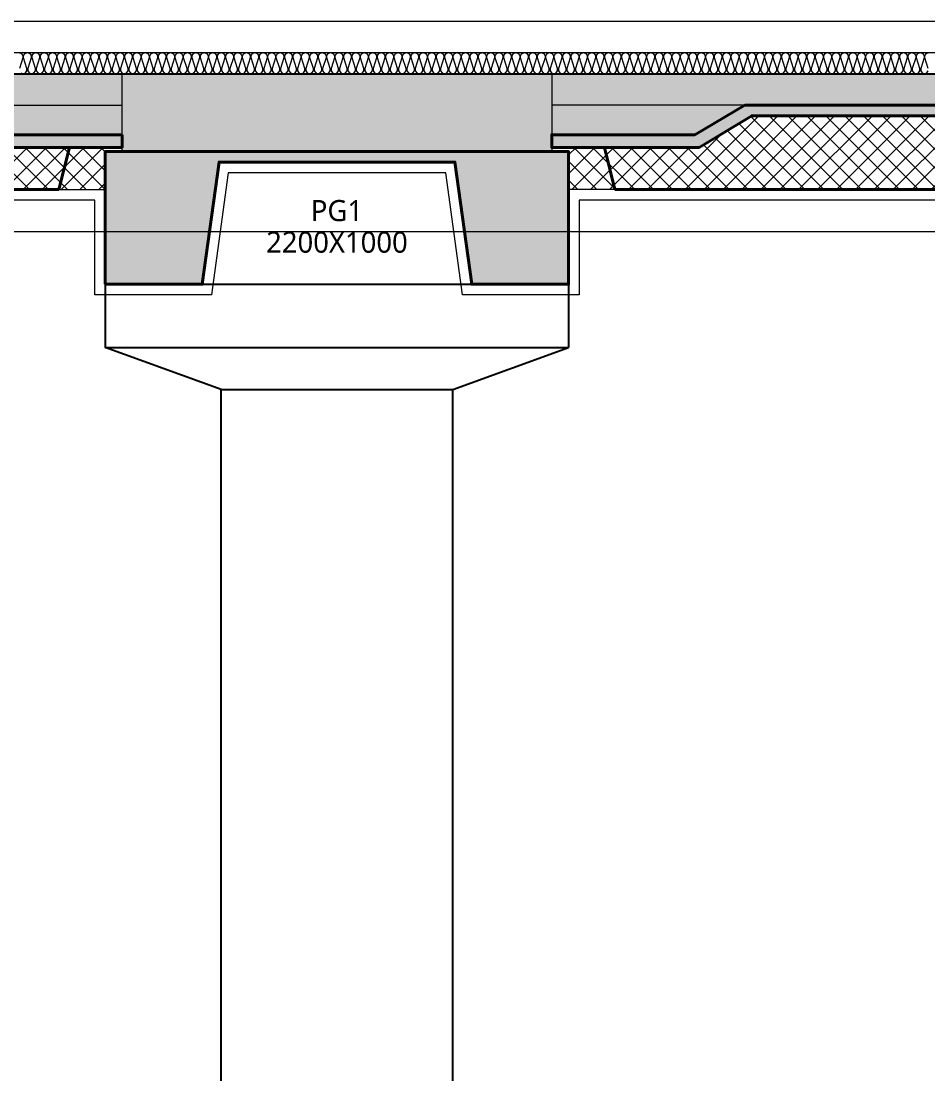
# Model space of a CAD drawing. Header units: millimetres. Extents: x 0 to 420000, y 0 to 297000.
# Drawn here: x 242513 to 246819, y 173500 to 178500 of the extents above; entities that cross this region are included whole.
import ezdxf
from ezdxf.enums import TextEntityAlignment as Align

# ---------------------------------------------------------------- set-up
doc = ezdxf.new("R2010")
doc.units = ezdxf.units.MM
doc.linetypes.add('CEN', pattern=[62, 60, -1, 0, -1])
for name, color, linetype, lineweight in [('A-AXIS-LINE', 1, 'CEN', 15), ('A-CONC-LIN1', 2, 'Continuous', 40), ('A-CONC-LIN2', 7, 'Continuous', 25), ('A-ELEV-LIN2', 7, 'Continuous', 25), ('A-XXXX-FIN2', 6, 'Continuous', 20), ('A-XXXX-INSL1', 15, 'Continuous', 18), ('A-XXXX-INSL2', 8, 'Continuous', 18)]:
    doc.layers.add(name, color=color, linetype=linetype, lineweight=lineweight)
doc.layers.add('A-CONC-SOLD', color=253, linetype='CEN')
doc.layers.add('A-XXXX-NPLT', color=144, linetype='Continuous', lineweight=15, plot=False)
doc.styles.add('맑은고딕', font='')
doc.styles.get('맑은고딕').set_extended_font_data('Malgun Gothic')

# ---------------------------------------------------------------- blocks, each defined once
blk = doc.blocks.new('axis(220316)')
at = {"layer": 'A-AXIS-LINE', "ltscale": 1000}
blk.add_line((4631788.1, -422118.7), (4955413.1, -422118.7), dxfattribs=at)
blk = doc.blocks.new('PG1')
at = {"layer": 'A-CONC-SOLD'}
h = blk.add_hatch(color=256, dxfattribs=at)
h.dxf.hatch_style = 1
h.paths.add_polyline_path([(4800580.6, -237068.7), (4800580.6, -237438.7), (4802620.6, -237438.7), (4802620.6, -237068.7)])
h = blk.add_hatch(color=256, dxfattribs=at)
h.dxf.hatch_style = 1
h.paths.add_polyline_path([(4800500.6, -238068.7), (4800500.6, -237438.7), (4802700.6, -237438.7), (4802700.6, -238068.7), (4802240.6, -238068.7), (4802160.6, -237488.7), (4801040.6, -237488.7), (4800960.6, -238068.7)])
at = {"layer": 'A-CONC-LIN1'}
blk.add_lwpolyline([(4800500.6, -238068.7), (4800500.6, -237438.7), (4802700.6, -237438.7), (4802700.6, -238068.7), (4802240.6, -238068.7), (4802160.6, -237488.7), (4801040.6, -237488.7), (4800960.6, -238068.7), (4800500.6, -238068.7)], dxfattribs=at)
at = {"layer": 'A-CONC-LIN2'}
blk.add_line((4800580.6, -237068.7), (4802620.6, -237068.7), dxfattribs=at)
at = {"layer": 'A-XXXX-NPLT'}
blk.add_lwpolyline([(4802700.6, -238068.7), (4800500.6, -238068.7), (4800500.6, -237438.7), (4800580.6, -237438.7), (4800580.6, -237068.7), (4802620.6, -237068.7), (4802620.6, -237438.7), (4802700.6, -237438.7)], close=True, dxfattribs=at)
at = {"layer": 'A-XXXX-NPLT', "style": '맑은고딕'}
for s, p in [('PG1', (4801600.6, -237718.7)), ('2200X1000', (4801600.6, -237868.7))]:
    blk.add_text(s, height=100, dxfattribs=at).set_placement(p, align=Align.MIDDLE)
blk = doc.blocks.new('PS2(횡)')
at = {"layer": 'A-CONC-SOLD'}
h = blk.add_hatch(color=256, dxfattribs=at)
h.dxf.hatch_style = 1
h.paths.add_polyline_path([(1020, 0), (1020, -290), (1700, -290), (1937.4, -150), (9062.6, -150), (9300, -290), (9980, -290), (9980, 0)])
h = blk.add_hatch(color=256, dxfattribs=at)
h.dxf.hatch_style = 1
h.paths.add_polyline_path([(9980, -290), (9980, -350), (9280, -350), (9030, -200), (1970, -200), (1720, -350), (1020, -350), (1020, -290), (1700, -290), (1937.4, -150), (9062.6, -150), (9300, -290)])
at = {"layer": 'A-XXXX-INSL2'}
h = blk.add_hatch(dxfattribs=at)
h.set_pattern_fill('ANSI37', color=256, scale=20)
h.set_pattern_definition([(45, (-244012.5, -188500), (-44.90128, 44.90128), []), (135, (-244012.5, -188500), (-44.90128, -44.90128), [])])
h.paths.add_polyline_path([(1100, -550), (9900, -550), (9900, -350), (9280, -350), (9030, -200), (1970, -200), (1720, -350), (1100, -350)])
at = {"layer": 'A-CONC-LIN1', "color": 2}
for p, q in [((1320, -550), (1270, -350)), ((9680, -550), (9730, -350)), ((1320, -550), (9680, -550))]:
    blk.add_line(p, q, dxfattribs=at)
blk.add_lwpolyline([(9980, -290), (9980, -350), (9280, -350), (9030, -200), (1970, -200), (1720, -350), (1020, -350), (1020, -290), (1700, -290), (1937.4, -150), (9062.6, -150), (9300, -290)], close=True, dxfattribs=at)
at = {"layer": 'A-CONC-LIN2'}
blk.add_line((1020, 0), (9980, 0), dxfattribs=at)
at = {"layer": 'A-XXXX-INSL2'}
for p, q in [((1320, -550), (1100, -550)), ((9680, -550), (9900, -550))]:
    blk.add_line(p, q, dxfattribs=at)
at = {"layer": 'A-XXXX-NPLT'}
for p, q in [((1937.4, -150), (1020, -150)), ((9062.6, -150), (9980, -150))]:
    blk.add_line(p, q, dxfattribs=at)
blk = doc.blocks.new('횡3층')
at = {"layer": 'A-ELEV-LIN2'}
for p, q in [((4844500.6, -238318.7), (4846700.6, -238318.7)), ((4844500.6, -238318.7), (4844500.6, -238618.7)), ((4846700.6, -238318.7), (4846700.6, -238618.7)), ((4844500.6, -238618.7), (4846700.6, -238618.7)), ((4845050.6, -238818.7), (4844500.6, -238618.7)), ((4846150.6, -238818.7), (4846700.6, -238618.7)), ((4845050.6, -238818.7), (4846150.6, -238818.7)), ((4845050.6, -247068.7), (4845050.6, -238818.7)), ((4846150.6, -247068.7), (4846150.6, -238818.7))]:
    blk.add_line(p, q, dxfattribs=at)
at = {"layer": 'A-XXXX-FIN2'}
blk.add_line((4757250.6, -237068.7), (4889950.6, -237068.7), dxfattribs=at)
at = {"layer": 'A-XXXX-INSL1'}
blk.add_lwpolyline([(4866450.6, -237918.7), (4857750.6, -237918.7), (4857750.6, -238368.7), (4857197, -238368.7), (4857117, -237788.7), (4856084.1, -237788.7), (4856004.1, -238368.7), (4855450.6, -238368.7), (4855450.6, -237918.7), (4846750.6, -237918.7), (4846750.6, -238368.7), (4846197, -238368.7), (4846117, -237788.7), (4845084.1, -237788.7), (4845004.1, -238368.7), (4844450.6, -238368.7), (4844450.6, -237918.7), (4835750.6, -237918.7)], dxfattribs=at)
at = {"layer": 'A-XXXX-INSL2'}
blk.add_line((4757250.6, -237218.7), (4889950.6, -237218.7), dxfattribs=at)
for points in [[(4844090.6, -237218.7), (4844101.6, -237222.7), (4844108.6, -237232.7), (4844108.6, -237243.7), (4844092.6, -237293.7)], [(4844099.6, -237314.7), (4844110.6, -237318.7), (4844121.6, -237314.7), (4844128.6, -237304.7), (4844128.6, -237293.7), (4844112.6, -237243.7), (4844112.6, -237232.7), (4844119.6, -237222.7), (4844130.6, -237218.7), (4844141.6, -237222.7), (4844148.6, -237232.7), (4844148.6, -237243.7), (4844132.6, -237293.7), (4844132.6, -237304.7), (4844139.6, -237314.7), (4844150.6, -237318.7), (4844161.6, -237314.7), (4844168.6, -237304.7), (4844168.6, -237293.7), (4844152.6, -237243.7), (4844152.6, -237232.7), (4844159.6, -237222.7), (4844170.6, -237218.7), (4844181.6, -237222.7), (4844188.6, -237232.7), (4844188.6, -237243.7), (4844172.6, -237293.7), (4844172.6, -237304.7), (4844179.6, -237314.7), (4844190.6, -237318.7), (4844201.6, -237314.7), (4844208.6, -237304.7), (4844208.6, -237293.7), (4844192.6, -237243.7), (4844192.6, -237232.7), (4844199.6, -237222.7), (4844210.6, -237218.7), (4844221.6, -237222.7), (4844228.6, -237232.7), (4844228.6, -237243.7), (4844212.6, -237293.7), (4844212.6, -237304.7), (4844219.6, -237314.7), (4844230.6, -237318.7), (4844241.6, -237314.7), (4844248.6, -237304.7), (4844248.6, -237293.7), (4844232.6, -237243.7), (4844232.6, -237232.7), (4844239.6, -237222.7), (4844250.6, -237218.7), (4844261.6, -237222.7), (4844268.6, -237232.7), (4844268.6, -237243.7), (4844252.6, -237293.7), (4844252.6, -237304.7), (4844259.6, -237314.7), (4844270.6, -237318.7), (4844281.6, -237314.7), (4844288.6, -237304.7), (4844288.6, -237293.7), (4844272.6, -237243.7), (4844272.6, -237232.7), (4844279.6, -237222.7), (4844290.6, -237218.7), (4844301.6, -237222.7), (4844308.6, -237232.7), (4844308.6, -237243.7), (4844292.6, -237293.7), (4844292.6, -237304.7), (4844299.6, -237314.7), (4844310.6, -237318.7), (4844321.6, -237314.7), (4844328.6, -237304.7), (4844328.6, -237293.7), (4844312.6, -237243.7), (4844312.6, -237232.7), (4844319.6, -237222.7), (4844330.6, -237218.7), (4844341.6, -237222.7), (4844348.6, -237232.7), (4844348.6, -237243.7), (4844332.6, -237293.7), (4844332.6, -237304.7), (4844339.6, -237314.7), (4844350.6, -237318.7), (4844361.6, -237314.7), (4844368.6, -237304.7), (4844368.6, -237293.7), (4844352.6, -237243.7), (4844352.6, -237232.7), (4844359.6, -237222.7), (4844370.6, -237218.7), (4844381.6, -237222.7), (4844388.6, -237232.7), (4844388.6, -237243.7), (4844372.6, -237293.7), (4844372.6, -237304.7), (4844379.6, -237314.7), (4844390.6, -237318.7), (4844401.6, -237314.7), (4844408.6, -237304.7), (4844408.6, -237293.7), (4844392.6, -237243.7), (4844392.6, -237232.7), (4844399.6, -237222.7), (4844410.6, -237218.7), (4844421.6, -237222.7), (4844428.6, -237232.7), (4844428.6, -237243.7), (4844412.6, -237293.7), (4844412.6, -237304.7), (4844419.6, -237314.7), (4844430.6, -237318.7), (4844441.6, -237314.7), (4844448.6, -237304.7), (4844448.6, -237293.7), (4844432.6, -237243.7), (4844432.6, -237232.7), (4844439.6, -237222.7), (4844450.6, -237218.7), (4844461.6, -237222.7), (4844468.6, -237232.7), (4844468.6, -237243.7), (4844452.6, -237293.7), (4844452.6, -237304.7), (4844459.6, -237314.7), (4844470.6, -237318.7), (4844481.6, -237314.7), (4844488.6, -237304.7), (4844488.6, -237293.7), (4844472.6, -237243.7), (4844472.6, -237232.7), (4844479.6, -237222.7), (4844490.6, -237218.7), (4844501.6, -237222.7), (4844508.6, -237232.7), (4844508.6, -237243.7), (4844492.6, -237293.7), (4844492.6, -237304.7), (4844499.6, -237314.7), (4844510.6, -237318.7), (4844521.6, -237314.7), (4844528.6, -237304.7), (4844528.6, -237293.7), (4844512.6, -237243.7), (4844512.6, -237232.7), (4844519.6, -237222.7), (4844530.6, -237218.7), (4844541.6, -237222.7), (4844548.6, -237232.7), (4844548.6, -237243.7), (4844532.6, -237293.7), (4844532.6, -237304.7), (4844539.6, -237314.7), (4844550.6, -237318.7), (4844561.6, -237314.7), (4844568.6, -237304.7), (4844568.6, -237293.7), (4844552.6, -237243.7), (4844552.6, -237232.7), (4844559.6, -237222.7), (4844570.6, -237218.7), (4844581.6, -237222.7), (4844588.6, -237232.7), (4844588.6, -237243.7), (4844572.6, -237293.7), (4844572.6, -237304.7), (4844579.6, -237314.7), (4844590.6, -237318.7), (4844601.6, -237314.7), (4844608.6, -237304.7), (4844608.6, -237293.7), (4844592.6, -237243.7), (4844592.6, -237232.7), (4844599.6, -237222.7), (4844610.6, -237218.7), (4844621.6, -237222.7), (4844628.6, -237232.7), (4844628.6, -237243.7), (4844612.6, -237293.7), (4844612.6, -237304.7), (4844619.6, -237314.7), (4844630.6, -237318.7), (4844641.6, -237314.7), (4844648.6, -237304.7), (4844648.6, -237293.7), (4844632.6, -237243.7), (4844632.6, -237232.7), (4844639.6, -237222.7), (4844650.6, -237218.7), (4844661.6, -237222.7), (4844668.6, -237232.7), (4844668.6, -237243.7), (4844652.6, -237293.7), (4844652.6, -237304.7), (4844659.6, -237314.7), (4844670.6, -237318.7), (4844681.6, -237314.7), (4844688.6, -237304.7), (4844688.6, -237293.7), (4844672.6, -237243.7), (4844672.6, -237232.7), (4844679.6, -237222.7), (4844690.6, -237218.7), (4844701.6, -237222.7), (4844708.6, -237232.7), (4844708.6, -237243.7), (4844692.6, -237293.7), (4844692.6, -237304.7), (4844699.6, -237314.7), (4844710.6, -237318.7), (4844721.6, -237314.7), (4844728.6, -237304.7), (4844728.6, -237293.7), (4844712.6, -237243.7), (4844712.6, -237232.7), (4844719.6, -237222.7), (4844730.6, -237218.7), (4844741.6, -237222.7), (4844748.6, -237232.7), (4844748.6, -237243.7), (4844732.6, -237293.7), (4844732.6, -237304.7), (4844739.6, -237314.7), (4844750.6, -237318.7), (4844761.6, -237314.7), (4844768.6, -237304.7), (4844768.6, -237293.7), (4844752.6, -237243.7), (4844752.6, -237232.7), (4844759.6, -237222.7), (4844770.6, -237218.7), (4844781.6, -237222.7), (4844788.6, -237232.7), (4844788.6, -237243.7), (4844772.6, -237293.7), (4844772.6, -237304.7), (4844779.6, -237314.7), (4844790.6, -237318.7), (4844801.6, -237314.7), (4844808.6, -237304.7), (4844808.6, -237293.7), (4844792.6, -237243.7), (4844792.6, -237232.7), (4844799.6, -237222.7), (4844810.6, -237218.7), (4844821.6, -237222.7), (4844828.6, -237232.7), (4844828.6, -237243.7), (4844812.6, -237293.7), (4844812.6, -237304.7), (4844819.6, -237314.7), (4844830.6, -237318.7), (4844841.6, -237314.7), (4844848.6, -237304.7), (4844848.6, -237293.7), (4844832.6, -237243.7), (4844832.6, -237232.7), (4844839.6, -237222.7), (4844850.6, -237218.7), (4844861.6, -237222.7), (4844868.6, -237232.7), (4844868.6, -237243.7), (4844852.6, -237293.7), (4844852.6, -237304.7), (4844859.6, -237314.7), (4844870.6, -237318.7), (4844881.6, -237314.7), (4844888.6, -237304.7), (4844888.6, -237293.7), (4844872.6, -237243.7), (4844872.6, -237232.7), (4844879.6, -237222.7), (4844890.6, -237218.7), (4844901.6, -237222.7), (4844908.6, -237232.7), (4844908.6, -237243.7), (4844892.6, -237293.7), (4844892.6, -237304.7), (4844899.6, -237314.7), (4844910.6, -237318.7), (4844921.6, -237314.7), (4844928.6, -237304.7), (4844928.6, -237293.7), (4844912.6, -237243.7), (4844912.6, -237232.7), (4844919.6, -237222.7), (4844930.6, -237218.7), (4844941.6, -237222.7), (4844948.6, -237232.7), (4844948.6, -237243.7), (4844932.6, -237293.7), (4844932.6, -237304.7), (4844939.6, -237314.7), (4844950.6, -237318.7), (4844961.6, -237314.7), (4844968.6, -237304.7), (4844968.6, -237293.7), (4844952.6, -237243.7), (4844952.6, -237232.7), (4844959.6, -237222.7), (4844970.6, -237218.7), (4844981.6, -237222.7), (4844988.6, -237232.7), (4844988.6, -237243.7), (4844972.6, -237293.7), (4844972.6, -237304.7), (4844979.6, -237314.7), (4844990.6, -237318.7), (4845001.6, -237314.7), (4845008.6, -237304.7), (4845008.6, -237293.7), (4844992.6, -237243.7), (4844992.6, -237232.7), (4844999.6, -237222.7), (4845010.6, -237218.7), (4845021.6, -237222.7), (4845028.6, -237232.7), (4845028.6, -237243.7), (4845012.6, -237293.7), (4845012.6, -237304.7), (4845019.6, -237314.7), (4845030.6, -237318.7), (4845041.6, -237314.7), (4845048.6, -237304.7), (4845048.6, -237293.7), (4845032.6, -237243.7), (4845032.6, -237232.7), (4845039.6, -237222.7), (4845050.6, -237218.7), (4845061.6, -237222.7), (4845068.6, -237232.7), (4845068.6, -237243.7), (4845052.6, -237293.7), (4845052.6, -237304.7), (4845059.6, -237314.7), (4845070.6, -237318.7), (4845081.6, -237314.7), (4845088.6, -237304.7), (4845088.6, -237293.7), (4845072.6, -237243.7), (4845072.6, -237232.7), (4845079.6, -237222.7), (4845090.6, -237218.7), (4845101.6, -237222.7), (4845108.6, -237232.7), (4845108.6, -237243.7), (4845092.6, -237293.7), (4845092.6, -237304.7), (4845099.6, -237314.7), (4845110.6, -237318.7), (4845121.6, -237314.7), (4845128.6, -237304.7), (4845128.6, -237293.7), (4845112.6, -237243.7), (4845112.6, -237232.7), (4845119.6, -237222.7), (4845130.6, -237218.7), (4845141.6, -237222.7), (4845148.6, -237232.7), (4845148.6, -237243.7), (4845132.6, -237293.7), (4845132.6, -237304.7), (4845139.6, -237314.7), (4845150.6, -237318.7), (4845161.6, -237314.7), (4845168.6, -237304.7), (4845168.6, -237293.7), (4845152.6, -237243.7), (4845152.6, -237232.7), (4845159.6, -237222.7), (4845170.6, -237218.7), (4845181.6, -237222.7), (4845188.6, -237232.7), (4845188.6, -237243.7), (4845172.6, -237293.7), (4845172.6, -237304.7), (4845179.6, -237314.7), (4845190.6, -237318.7), (4845201.6, -237314.7), (4845208.6, -237304.7), (4845208.6, -237293.7), (4845192.6, -237243.7), (4845192.6, -237232.7), (4845199.6, -237222.7), (4845210.6, -237218.7), (4845221.6, -237222.7), (4845228.6, -237232.7), (4845228.6, -237243.7), (4845212.6, -237293.7), (4845212.6, -237304.7), (4845219.6, -237314.7), (4845230.6, -237318.7), (4845241.6, -237314.7), (4845248.6, -237304.7), (4845248.6, -237293.7), (4845232.6, -237243.7), (4845232.6, -237232.7), (4845239.6, -237222.7), (4845250.6, -237218.7), (4845261.6, -237222.7), (4845268.6, -237232.7), (4845268.6, -237243.7), (4845252.6, -237293.7), (4845252.6, -237304.7), (4845259.6, -237314.7), (4845270.6, -237318.7), (4845281.6, -237314.7), (4845288.6, -237304.7), (4845288.6, -237293.7), (4845272.6, -237243.7), (4845272.6, -237232.7), (4845279.6, -237222.7), (4845290.6, -237218.7), (4845301.6, -237222.7), (4845308.6, -237232.7), (4845308.6, -237243.7), (4845292.6, -237293.7), (4845292.6, -237304.7), (4845299.6, -237314.7), (4845310.6, -237318.7), (4845321.6, -237314.7), (4845328.6, -237304.7), (4845328.6, -237293.7), (4845312.6, -237243.7), (4845312.6, -237232.7), (4845319.6, -237222.7), (4845330.6, -237218.7), (4845341.6, -237222.7), (4845348.6, -237232.7), (4845348.6, -237243.7), (4845332.6, -237293.7), (4845332.6, -237304.7), (4845339.6, -237314.7), (4845350.6, -237318.7), (4845361.6, -237314.7), (4845368.6, -237304.7), (4845368.6, -237293.7), (4845352.6, -237243.7), (4845352.6, -237232.7), (4845359.6, -237222.7), (4845370.6, -237218.7), (4845381.6, -237222.7), (4845388.6, -237232.7), (4845388.6, -237243.7), (4845372.6, -237293.7), (4845372.6, -237304.7), (4845379.6, -237314.7), (4845390.6, -237318.7), (4845401.6, -237314.7), (4845408.6, -237304.7), (4845408.6, -237293.7), (4845392.6, -237243.7), (4845392.6, -237232.7), (4845399.6, -237222.7), (4845410.6, -237218.7), (4845421.6, -237222.7), (4845428.6, -237232.7), (4845428.6, -237243.7), (4845412.6, -237293.7), (4845412.6, -237304.7), (4845419.6, -237314.7), (4845430.6, -237318.7), (4845441.6, -237314.7), (4845448.6, -237304.7), (4845448.6, -237293.7), (4845432.6, -237243.7), (4845432.6, -237232.7), (4845439.6, -237222.7), (4845450.6, -237218.7), (4845461.6, -237222.7), (4845468.6, -237232.7), (4845468.6, -237243.7), (4845452.6, -237293.7), (4845452.6, -237304.7), (4845459.6, -237314.7), (4845470.6, -237318.7), (4845481.6, -237314.7), (4845488.6, -237304.7), (4845488.6, -237293.7), (4845472.6, -237243.7), (4845472.6, -237232.7), (4845479.6, -237222.7), (4845490.6, -237218.7), (4845501.6, -237222.7), (4845508.6, -237232.7), (4845508.6, -237243.7), (4845492.6, -237293.7), (4845492.6, -237304.7), (4845499.6, -237314.7), (4845510.6, -237318.7), (4845521.6, -237314.7), (4845528.6, -237304.7), (4845528.6, -237293.7), (4845512.6, -237243.7), (4845512.6, -237232.7), (4845519.6, -237222.7), (4845530.6, -237218.7), (4845541.6, -237222.7), (4845548.6, -237232.7), (4845548.6, -237243.7), (4845532.6, -237293.7), (4845532.6, -237304.7), (4845539.6, -237314.7), (4845550.6, -237318.7), (4845561.6, -237314.7), (4845568.6, -237304.7), (4845568.6, -237293.7), (4845552.6, -237243.7), (4845552.6, -237232.7), (4845559.6, -237222.7), (4845570.6, -237218.7), (4845581.6, -237222.7), (4845588.6, -237232.7), (4845588.6, -237243.7), (4845572.6, -237293.7), (4845572.6, -237304.7), (4845579.6, -237314.7), (4845590.6, -237318.7), (4845601.6, -237314.7), (4845608.6, -237304.7), (4845608.6, -237293.7), (4845592.6, -237243.7), (4845592.6, -237232.7), (4845599.6, -237222.7), (4845610.6, -237218.7), (4845621.6, -237222.7), (4845628.6, -237232.7), (4845628.6, -237243.7), (4845612.6, -237293.7), (4845612.6, -237304.7), (4845619.6, -237314.7), (4845630.6, -237318.7), (4845641.6, -237314.7), (4845648.6, -237304.7), (4845648.6, -237293.7), (4845632.6, -237243.7), (4845632.6, -237232.7), (4845639.6, -237222.7), (4845650.6, -237218.7), (4845661.6, -237222.7), (4845668.6, -237232.7), (4845668.6, -237243.7), (4845652.6, -237293.7), (4845652.6, -237304.7), (4845659.6, -237314.7), (4845670.6, -237318.7), (4845681.6, -237314.7), (4845688.6, -237304.7), (4845688.6, -237293.7), (4845672.6, -237243.7), (4845672.6, -237232.7), (4845679.6, -237222.7), (4845690.6, -237218.7), (4845701.6, -237222.7), (4845708.6, -237232.7), (4845708.6, -237243.7), (4845692.6, -237293.7), (4845692.6, -237304.7), (4845699.6, -237314.7), (4845710.6, -237318.7), (4845721.6, -237314.7), (4845728.6, -237304.7), (4845728.6, -237293.7), (4845712.6, -237243.7), (4845712.6, -237232.7), (4845719.6, -237222.7), (4845730.6, -237218.7), (4845741.6, -237222.7), (4845748.6, -237232.7), (4845748.6, -237243.7), (4845732.6, -237293.7), (4845732.6, -237304.7), (4845739.6, -237314.7), (4845750.6, -237318.7), (4845761.6, -237314.7), (4845768.6, -237304.7), (4845768.6, -237293.7), (4845752.6, -237243.7), (4845752.6, -237232.7), (4845759.6, -237222.7), (4845770.6, -237218.7), (4845781.6, -237222.7), (4845788.6, -237232.7), (4845788.6, -237243.7), (4845772.6, -237293.7), (4845772.6, -237304.7), (4845779.6, -237314.7), (4845790.6, -237318.7), (4845801.6, -237314.7), (4845808.6, -237304.7), (4845808.6, -237293.7), (4845792.6, -237243.7), (4845792.6, -237232.7), (4845799.6, -237222.7), (4845810.6, -237218.7), (4845821.6, -237222.7), (4845828.6, -237232.7), (4845828.6, -237243.7), (4845812.6, -237293.7), (4845812.6, -237304.7), (4845819.6, -237314.7), (4845830.6, -237318.7), (4845841.6, -237314.7), (4845848.6, -237304.7), (4845848.6, -237293.7), (4845832.6, -237243.7), (4845832.6, -237232.7), (4845839.6, -237222.7), (4845850.6, -237218.7), (4845861.6, -237222.7), (4845868.6, -237232.7), (4845868.6, -237243.7), (4845852.6, -237293.7), (4845852.6, -237304.7), (4845859.6, -237314.7), (4845870.6, -237318.7), (4845881.6, -237314.7), (4845888.6, -237304.7), (4845888.6, -237293.7), (4845872.6, -237243.7), (4845872.6, -237232.7), (4845879.6, -237222.7), (4845890.6, -237218.7), (4845901.6, -237222.7), (4845908.6, -237232.7), (4845908.6, -237243.7), (4845892.6, -237293.7), (4845892.6, -237304.7), (4845899.6, -237314.7), (4845910.6, -237318.7), (4845921.6, -237314.7), (4845928.6, -237304.7), (4845928.6, -237293.7), (4845912.6, -237243.7), (4845912.6, -237232.7), (4845919.6, -237222.7), (4845930.6, -237218.7), (4845941.6, -237222.7), (4845948.6, -237232.7), (4845948.6, -237243.7), (4845932.6, -237293.7), (4845932.6, -237304.7), (4845939.6, -237314.7), (4845950.6, -237318.7), (4845961.6, -237314.7), (4845968.6, -237304.7), (4845968.6, -237293.7), (4845952.6, -237243.7), (4845952.6, -237232.7), (4845959.6, -237222.7), (4845970.6, -237218.7), (4845981.6, -237222.7), (4845988.6, -237232.7), (4845988.6, -237243.7), (4845972.6, -237293.7), (4845972.6, -237304.7), (4845979.6, -237314.7), (4845990.6, -237318.7), (4846001.6, -237314.7), (4846008.6, -237304.7), (4846008.6, -237293.7), (4845992.6, -237243.7), (4845992.6, -237232.7), (4845999.6, -237222.7), (4846010.6, -237218.7), (4846021.6, -237222.7), (4846028.6, -237232.7), (4846028.6, -237243.7), (4846012.6, -237293.7), (4846012.6, -237304.7), (4846019.6, -237314.7), (4846030.6, -237318.7), (4846041.6, -237314.7), (4846048.6, -237304.7), (4846048.6, -237293.7), (4846032.6, -237243.7), (4846032.6, -237232.7), (4846039.6, -237222.7), (4846050.6, -237218.7), (4846061.6, -237222.7), (4846068.6, -237232.7), (4846068.6, -237243.7), (4846052.6, -237293.7), (4846052.6, -237304.7), (4846059.6, -237314.7), (4846070.6, -237318.7), (4846081.6, -237314.7), (4846088.6, -237304.7), (4846088.6, -237293.7), (4846072.6, -237243.7), (4846072.6, -237232.7), (4846079.6, -237222.7), (4846090.6, -237218.7), (4846101.6, -237222.7), (4846108.6, -237232.7), (4846108.6, -237243.7), (4846092.6, -237293.7), (4846092.6, -237304.7), (4846099.6, -237314.7), (4846110.6, -237318.7), (4846121.6, -237314.7), (4846128.6, -237304.7), (4846128.6, -237293.7), (4846112.6, -237243.7), (4846112.6, -237232.7), (4846119.6, -237222.7), (4846130.6, -237218.7), (4846141.6, -237222.7), (4846148.6, -237232.7), (4846148.6, -237243.7), (4846132.6, -237293.7), (4846132.6, -237304.7), (4846139.6, -237314.7), (4846150.6, -237318.7), (4846161.6, -237314.7), (4846168.6, -237304.7), (4846168.6, -237293.7), (4846152.6, -237243.7), (4846152.6, -237232.7), (4846159.6, -237222.7), (4846170.6, -237218.7), (4846181.6, -237222.7), (4846188.6, -237232.7), (4846188.6, -237243.7), (4846172.6, -237293.7), (4846172.6, -237304.7), (4846179.6, -237314.7), (4846190.6, -237318.7), (4846201.6, -237314.7), (4846208.6, -237304.7), (4846208.6, -237293.7), (4846192.6, -237243.7), (4846192.6, -237232.7), (4846199.6, -237222.7), (4846210.6, -237218.7), (4846221.6, -237222.7), (4846228.6, -237232.7), (4846228.6, -237243.7), (4846212.6, -237293.7), (4846212.6, -237304.7), (4846219.6, -237314.7), (4846230.6, -237318.7), (4846241.6, -237314.7), (4846248.6, -237304.7), (4846248.6, -237293.7), (4846232.6, -237243.7), (4846232.6, -237232.7), (4846239.6, -237222.7), (4846250.6, -237218.7), (4846261.6, -237222.7), (4846268.6, -237232.7), (4846268.6, -237243.7), (4846252.6, -237293.7), (4846252.6, -237304.7), (4846259.6, -237314.7), (4846270.6, -237318.7), (4846281.6, -237314.7), (4846288.6, -237304.7), (4846288.6, -237293.7), (4846272.6, -237243.7), (4846272.6, -237232.7), (4846279.6, -237222.7), (4846290.6, -237218.7), (4846301.6, -237222.7), (4846308.6, -237232.7), (4846308.6, -237243.7), (4846292.6, -237293.7), (4846292.6, -237304.7), (4846299.6, -237314.7), (4846310.6, -237318.7), (4846321.6, -237314.7), (4846328.6, -237304.7), (4846328.6, -237293.7), (4846312.6, -237243.7), (4846312.6, -237232.7), (4846319.6, -237222.7), (4846330.6, -237218.7), (4846341.6, -237222.7), (4846348.6, -237232.7), (4846348.6, -237243.7), (4846332.6, -237293.7), (4846332.6, -237304.7), (4846339.6, -237314.7), (4846350.6, -237318.7), (4846361.6, -237314.7), (4846368.6, -237304.7), (4846368.6, -237293.7), (4846352.6, -237243.7), (4846352.6, -237232.7), (4846359.6, -237222.7), (4846370.6, -237218.7), (4846381.6, -237222.7), (4846388.6, -237232.7), (4846388.6, -237243.7), (4846372.6, -237293.7), (4846372.6, -237304.7), (4846379.6, -237314.7), (4846390.6, -237318.7), (4846401.6, -237314.7), (4846408.6, -237304.7), (4846408.6, -237293.7), (4846392.6, -237243.7), (4846392.6, -237232.7), (4846399.6, -237222.7), (4846410.6, -237218.7), (4846421.6, -237222.7), (4846428.6, -237232.7), (4846428.6, -237243.7), (4846412.6, -237293.7), (4846412.6, -237304.7), (4846419.6, -237314.7), (4846430.6, -237318.7), (4846441.6, -237314.7), (4846448.6, -237304.7), (4846448.6, -237293.7), (4846432.6, -237243.7), (4846432.6, -237232.7), (4846439.6, -237222.7), (4846450.6, -237218.7), (4846461.6, -237222.7), (4846468.6, -237232.7), (4846468.6, -237243.7), (4846452.6, -237293.7), (4846452.6, -237304.7), (4846459.6, -237314.7), (4846470.6, -237318.7), (4846481.6, -237314.7), (4846488.6, -237304.7), (4846488.6, -237293.7), (4846472.6, -237243.7), (4846472.6, -237232.7), (4846479.6, -237222.7), (4846490.6, -237218.7), (4846501.6, -237222.7), (4846508.6, -237232.7), (4846508.6, -237243.7), (4846492.6, -237293.7), (4846492.6, -237304.7), (4846499.6, -237314.7), (4846510.6, -237318.7), (4846521.6, -237314.7), (4846528.6, -237304.7), (4846528.6, -237293.7), (4846512.6, -237243.7), (4846512.6, -237232.7), (4846519.6, -237222.7), (4846530.6, -237218.7), (4846541.6, -237222.7), (4846548.6, -237232.7), (4846548.6, -237243.7), (4846532.6, -237293.7), (4846532.6, -237304.7), (4846539.6, -237314.7), (4846550.6, -237318.7), (4846561.6, -237314.7), (4846568.6, -237304.7), (4846568.6, -237293.7), (4846552.6, -237243.7), (4846552.6, -237232.7), (4846559.6, -237222.7), (4846570.6, -237218.7), (4846581.6, -237222.7), (4846588.6, -237232.7), (4846588.6, -237243.7), (4846572.6, -237293.7), (4846572.6, -237304.7), (4846579.6, -237314.7), (4846590.6, -237318.7), (4846601.6, -237314.7), (4846608.6, -237304.7), (4846608.6, -237293.7), (4846592.6, -237243.7), (4846592.6, -237232.7), (4846599.6, -237222.7), (4846610.6, -237218.7), (4846621.6, -237222.7), (4846628.6, -237232.7), (4846628.6, -237243.7), (4846612.6, -237293.7), (4846612.6, -237304.7), (4846619.6, -237314.7), (4846630.6, -237318.7), (4846641.6, -237314.7), (4846648.6, -237304.7), (4846648.6, -237293.7), (4846632.6, -237243.7), (4846632.6, -237232.7), (4846639.6, -237222.7), (4846650.6, -237218.7), (4846661.6, -237222.7), (4846668.6, -237232.7), (4846668.6, -237243.7), (4846652.6, -237293.7), (4846652.6, -237304.7), (4846659.6, -237314.7), (4846670.6, -237318.7), (4846681.6, -237314.7), (4846688.6, -237304.7), (4846688.6, -237293.7), (4846672.6, -237243.7), (4846672.6, -237232.7), (4846679.6, -237222.7), (4846690.6, -237218.7), (4846701.6, -237222.7), (4846708.6, -237232.7), (4846708.6, -237243.7), (4846692.6, -237293.7), (4846692.6, -237304.7), (4846699.6, -237314.7), (4846710.6, -237318.7), (4846721.6, -237314.7), (4846728.6, -237304.7), (4846728.6, -237293.7), (4846712.6, -237243.7), (4846712.6, -237232.7), (4846719.6, -237222.7), (4846730.6, -237218.7), (4846741.6, -237222.7), (4846748.6, -237232.7), (4846748.6, -237243.7), (4846732.6, -237293.7), (4846732.6, -237304.7), (4846739.6, -237314.7), (4846750.6, -237318.7), (4846761.6, -237314.7), (4846768.6, -237304.7), (4846768.6, -237293.7), (4846752.6, -237243.7), (4846752.6, -237232.7), (4846759.6, -237222.7), (4846770.6, -237218.7), (4846781.6, -237222.7), (4846788.6, -237232.7), (4846788.6, -237243.7), (4846772.6, -237293.7), (4846772.6, -237304.7), (4846779.6, -237314.7), (4846790.6, -237318.7), (4846801.6, -237314.7), (4846808.6, -237304.7), (4846808.6, -237293.7), (4846792.6, -237243.7), (4846792.6, -237232.7), (4846799.6, -237222.7), (4846810.6, -237218.7), (4846821.6, -237222.7), (4846828.6, -237232.7), (4846828.6, -237243.7), (4846812.6, -237293.7), (4846812.6, -237304.7), (4846819.6, -237314.7), (4846830.6, -237318.7), (4846841.6, -237314.7), (4846848.6, -237304.7), (4846848.6, -237293.7), (4846832.6, -237243.7), (4846832.6, -237232.7), (4846839.6, -237222.7), (4846850.6, -237218.7), (4846861.6, -237222.7), (4846868.6, -237232.7), (4846868.6, -237243.7), (4846852.6, -237293.7), (4846852.6, -237304.7), (4846859.6, -237314.7), (4846870.6, -237318.7), (4846881.6, -237314.7), (4846888.6, -237304.7), (4846888.6, -237293.7), (4846872.6, -237243.7), (4846872.6, -237232.7), (4846879.6, -237222.7), (4846890.6, -237218.7), (4846901.6, -237222.7), (4846908.6, -237232.7), (4846908.6, -237243.7), (4846892.6, -237293.7), (4846892.6, -237304.7), (4846899.6, -237314.7), (4846910.6, -237318.7), (4846921.6, -237314.7), (4846928.6, -237304.7), (4846928.6, -237293.7), (4846912.6, -237243.7), (4846912.6, -237232.7), (4846919.6, -237222.7), (4846930.6, -237218.7), (4846941.6, -237222.7), (4846948.6, -237232.7), (4846948.6, -237243.7), (4846932.6, -237293.7), (4846932.6, -237304.7), (4846939.6, -237314.7), (4846950.6, -237318.7), (4846961.6, -237314.7), (4846968.6, -237304.7), (4846968.6, -237293.7), (4846952.6, -237243.7), (4846952.6, -237232.7), (4846959.6, -237222.7), (4846970.6, -237218.7), (4846981.6, -237222.7), (4846988.6, -237232.7), (4846988.6, -237243.7), (4846972.6, -237293.7), (4846972.6, -237304.7), (4846979.6, -237314.7), (4846990.6, -237318.7), (4847001.6, -237314.7), (4847008.6, -237304.7), (4847008.6, -237293.7), (4846992.6, -237243.7), (4846992.6, -237232.7), (4846999.6, -237222.7), (4847010.6, -237218.7), (4847021.6, -237222.7), (4847028.6, -237232.7), (4847028.6, -237243.7), (4847012.6, -237293.7), (4847012.6, -237304.7), (4847019.6, -237314.7), (4847030.6, -237318.7), (4847041.6, -237314.7), (4847048.6, -237304.7), (4847048.6, -237293.7), (4847032.6, -237243.7), (4847032.6, -237232.7), (4847039.6, -237222.7), (4847050.6, -237218.7), (4847061.6, -237222.7), (4847068.6, -237232.7), (4847068.6, -237243.7), (4847052.6, -237293.7), (4847052.6, -237304.7), (4847059.6, -237314.7), (4847070.6, -237318.7), (4847081.6, -237314.7), (4847088.6, -237304.7), (4847088.6, -237293.7), (4847072.6, -237243.7), (4847072.6, -237232.7), (4847079.6, -237222.7), (4847090.6, -237218.7), (4847101.6, -237222.7), (4847108.6, -237232.7), (4847108.6, -237243.7), (4847092.6, -237293.7), (4847092.6, -237304.7), (4847099.6, -237314.7), (4847110.6, -237318.7), (4847121.6, -237314.7), (4847128.6, -237304.7), (4847128.6, -237293.7), (4847112.6, -237243.7), (4847112.6, -237232.7), (4847119.6, -237222.7), (4847130.6, -237218.7), (4847141.6, -237222.7), (4847148.6, -237232.7), (4847148.6, -237243.7), (4847132.6, -237293.7), (4847132.6, -237304.7), (4847139.6, -237314.7), (4847150.6, -237318.7), (4847161.6, -237314.7), (4847168.6, -237304.7), (4847168.6, -237293.7), (4847152.6, -237243.7), (4847152.6, -237232.7), (4847159.6, -237222.7), (4847170.6, -237218.7), (4847181.6, -237222.7), (4847188.6, -237232.7), (4847188.6, -237243.7), (4847172.6, -237293.7), (4847172.6, -237304.7), (4847179.6, -237314.7), (4847190.6, -237318.7), (4847201.6, -237314.7), (4847208.6, -237304.7), (4847208.6, -237293.7), (4847192.6, -237243.7), (4847192.6, -237232.7), (4847199.6, -237222.7), (4847210.6, -237218.7), (4847221.6, -237222.7), (4847228.6, -237232.7), (4847228.6, -237243.7), (4847212.6, -237293.7), (4847212.6, -237304.7), (4847219.6, -237314.7), (4847230.6, -237318.7), (4847241.6, -237314.7), (4847248.6, -237304.7), (4847248.6, -237293.7), (4847232.6, -237243.7), (4847232.6, -237232.7), (4847239.6, -237222.7), (4847250.6, -237218.7), (4847261.6, -237222.7), (4847268.6, -237232.7), (4847268.6, -237243.7), (4847252.6, -237293.7), (4847252.6, -237304.7), (4847259.6, -237314.7), (4847270.6, -237318.7), (4847281.6, -237314.7), (4847288.6, -237304.7), (4847288.6, -237293.7), (4847272.6, -237243.7), (4847272.6, -237232.7), (4847279.6, -237222.7), (4847290.6, -237218.7), (4847301.6, -237222.7), (4847308.6, -237232.7), (4847308.6, -237243.7), (4847292.6, -237293.7), (4847292.6, -237304.7), (4847299.6, -237314.7), (4847310.6, -237318.7), (4847321.6, -237314.7), (4847328.6, -237304.7), (4847328.6, -237293.7), (4847312.6, -237243.7), (4847312.6, -237232.7), (4847319.6, -237222.7), (4847330.6, -237218.7), (4847341.6, -237222.7), (4847348.6, -237232.7), (4847348.6, -237243.7), (4847332.6, -237293.7), (4847332.6, -237304.7), (4847339.6, -237314.7), (4847350.6, -237318.7), (4847361.6, -237314.7), (4847368.6, -237304.7), (4847368.6, -237293.7), (4847352.6, -237243.7), (4847352.6, -237232.7), (4847359.6, -237222.7), (4847370.6, -237218.7), (4847381.6, -237222.7), (4847388.6, -237232.7), (4847388.6, -237243.7), (4847372.6, -237293.7), (4847372.6, -237304.7), (4847379.6, -237314.7), (4847390.6, -237318.7), (4847401.6, -237314.7), (4847408.6, -237304.7), (4847408.6, -237293.7), (4847392.6, -237243.7), (4847392.6, -237232.7), (4847399.6, -237222.7), (4847410.6, -237218.7), (4847421.6, -237222.7), (4847428.6, -237232.7), (4847428.6, -237243.7), (4847412.6, -237293.7), (4847412.6, -237304.7), (4847419.6, -237314.7), (4847430.6, -237318.7), (4847441.6, -237314.7), (4847448.6, -237304.7), (4847448.6, -237293.7), (4847432.6, -237243.7), (4847432.6, -237232.7), (4847439.6, -237222.7), (4847450.6, -237218.7), (4847461.6, -237222.7), (4847468.6, -237232.7), (4847468.6, -237243.7), (4847452.6, -237293.7), (4847452.6, -237304.7), (4847459.6, -237314.7), (4847470.6, -237318.7), (4847481.6, -237314.7), (4847488.6, -237304.7), (4847488.6, -237293.7), (4847472.6, -237243.7), (4847472.6, -237232.7), (4847479.6, -237222.7), (4847490.6, -237218.7), (4847501.6, -237222.7), (4847508.6, -237232.7), (4847508.6, -237243.7), (4847492.6, -237293.7), (4847492.6, -237304.7), (4847499.6, -237314.7), (4847510.6, -237318.7), (4847521.6, -237314.7), (4847528.6, -237304.7), (4847528.6, -237293.7), (4847512.6, -237243.7), (4847512.6, -237232.7), (4847519.6, -237222.7), (4847530.6, -237218.7), (4847541.6, -237222.7), (4847548.6, -237232.7), (4847548.6, -237243.7), (4847532.6, -237293.7), (4847532.6, -237304.7), (4847539.6, -237314.7), (4847550.6, -237318.7), (4847561.6, -237314.7), (4847568.6, -237304.7), (4847568.6, -237293.7), (4847552.6, -237243.7), (4847552.6, -237232.7), (4847559.6, -237222.7), (4847570.6, -237218.7), (4847581.6, -237222.7), (4847588.6, -237232.7), (4847588.6, -237243.7), (4847572.6, -237293.7), (4847572.6, -237304.7), (4847579.6, -237314.7), (4847590.6, -237318.7), (4847601.6, -237314.7), (4847608.6, -237304.7), (4847608.6, -237293.7), (4847592.6, -237243.7), (4847592.6, -237232.7), (4847599.6, -237222.7), (4847610.6, -237218.7), (4847621.6, -237222.7), (4847628.6, -237232.7), (4847628.6, -237243.7), (4847612.6, -237293.7), (4847612.6, -237304.7), (4847619.6, -237314.7), (4847630.6, -237318.7), (4847641.6, -237314.7), (4847648.6, -237304.7), (4847648.6, -237293.7), (4847632.6, -237243.7), (4847632.6, -237232.7), (4847639.6, -237222.7), (4847650.6, -237218.7), (4847661.6, -237222.7), (4847668.6, -237232.7), (4847668.6, -237243.7), (4847652.6, -237293.7), (4847652.6, -237304.7), (4847659.6, -237314.7), (4847670.6, -237318.7), (4847681.6, -237314.7), (4847688.6, -237304.7), (4847688.6, -237293.7), (4847672.6, -237243.7), (4847672.6, -237232.7), (4847679.6, -237222.7), (4847690.6, -237218.7), (4847701.6, -237222.7), (4847708.6, -237232.7), (4847708.6, -237243.7), (4847692.6, -237293.7), (4847692.6, -237304.7), (4847699.6, -237314.7), (4847710.6, -237318.7), (4847721.6, -237314.7), (4847728.6, -237304.7), (4847728.6, -237293.7), (4847712.6, -237243.7), (4847712.6, -237232.7), (4847719.6, -237222.7), (4847730.6, -237218.7), (4847741.6, -237222.7), (4847748.6, -237232.7), (4847748.6, -237243.7), (4847732.6, -237293.7), (4847732.6, -237304.7), (4847739.6, -237314.7), (4847750.6, -237318.7), (4847761.6, -237314.7), (4847768.6, -237304.7), (4847768.6, -237293.7), (4847752.6, -237243.7), (4847752.6, -237232.7), (4847759.6, -237222.7), (4847770.6, -237218.7), (4847781.6, -237222.7), (4847788.6, -237232.7), (4847788.6, -237243.7), (4847772.6, -237293.7), (4847772.6, -237304.7), (4847779.6, -237314.7), (4847790.6, -237318.7), (4847801.6, -237314.7), (4847808.6, -237304.7), (4847808.6, -237293.7), (4847792.6, -237243.7), (4847792.6, -237232.7), (4847799.6, -237222.7), (4847810.6, -237218.7), (4847821.6, -237222.7), (4847828.6, -237232.7), (4847828.6, -237243.7), (4847812.6, -237293.7), (4847812.6, -237304.7), (4847819.6, -237314.7), (4847830.6, -237318.7), (4847841.6, -237314.7), (4847848.6, -237304.7), (4847848.6, -237293.7), (4847832.6, -237243.7), (4847832.6, -237232.7), (4847839.6, -237222.7), (4847850.6, -237218.7), (4847861.6, -237222.7), (4847868.6, -237232.7), (4847868.6, -237243.7), (4847852.6, -237293.7), (4847852.6, -237304.7), (4847859.6, -237314.7), (4847870.6, -237318.7), (4847881.6, -237314.7), (4847888.6, -237304.7), (4847888.6, -237293.7), (4847872.6, -237243.7), (4847872.6, -237232.7), (4847879.6, -237222.7), (4847890.6, -237218.7), (4847901.6, -237222.7), (4847908.6, -237232.7), (4847908.6, -237243.7), (4847892.6, -237293.7), (4847892.6, -237304.7), (4847899.6, -237314.7), (4847910.6, -237318.7), (4847921.6, -237314.7), (4847928.6, -237304.7), (4847928.6, -237293.7), (4847912.6, -237243.7), (4847912.6, -237232.7), (4847919.6, -237222.7), (4847930.6, -237218.7), (4847941.6, -237222.7), (4847948.6, -237232.7), (4847948.6, -237243.7), (4847932.6, -237293.7), (4847932.6, -237304.7), (4847939.6, -237314.7), (4847950.6, -237318.7), (4847961.6, -237314.7), (4847968.6, -237304.7), (4847968.6, -237293.7), (4847952.6, -237243.7), (4847952.6, -237232.7), (4847959.6, -237222.7), (4847970.6, -237218.7), (4847981.6, -237222.7), (4847988.6, -237232.7), (4847988.6, -237243.7), (4847972.6, -237293.7), (4847972.6, -237304.7), (4847979.6, -237314.7), (4847990.6, -237318.7), (4848001.6, -237314.7), (4848008.6, -237304.7), (4848008.6, -237293.7), (4847992.6, -237243.7), (4847992.6, -237232.7), (4847999.6, -237222.7), (4848010.6, -237218.7), (4848021.6, -237222.7), (4848028.6, -237232.7), (4848028.6, -237243.7), (4848012.6, -237293.7), (4848012.6, -237304.7), (4848019.6, -237314.7), (4848030.6, -237318.7), (4848041.6, -237314.7), (4848048.6, -237304.7), (4848048.6, -237293.7), (4848032.6, -237243.7), (4848032.6, -237232.7), (4848039.6, -237222.7), (4848050.6, -237218.7), (4848061.6, -237222.7), (4848068.6, -237232.7), (4848068.6, -237243.7), (4848052.6, -237293.7), (4848052.6, -237304.7), (4848059.6, -237314.7), (4848070.6, -237318.7), (4848081.6, -237314.7), (4848088.6, -237304.7), (4848088.6, -237293.7), (4848072.6, -237243.7), (4848072.6, -237232.7), (4848079.6, -237222.7), (4848090.6, -237218.7), (4848101.6, -237222.7), (4848108.6, -237232.7), (4848108.6, -237243.7), (4848092.6, -237293.7), (4848092.6, -237304.7), (4848099.6, -237314.7), (4848110.6, -237318.7), (4848121.6, -237314.7), (4848128.6, -237304.7), (4848128.6, -237293.7), (4848112.6, -237243.7), (4848112.6, -237232.7), (4848119.6, -237222.7), (4848130.6, -237218.7), (4848141.6, -237222.7), (4848148.6, -237232.7), (4848148.6, -237243.7), (4848132.6, -237293.7), (4848132.6, -237304.7), (4848139.6, -237314.7), (4848150.6, -237318.7), (4848161.6, -237314.7), (4848168.6, -237304.7), (4848168.6, -237293.7), (4848152.6, -237243.7), (4848152.6, -237232.7), (4848159.6, -237222.7), (4848170.6, -237218.7), (4848181.6, -237222.7), (4848188.6, -237232.7), (4848188.6, -237243.7), (4848172.6, -237293.7), (4848172.6, -237304.7), (4848179.6, -237314.7), (4848190.6, -237318.7), (4848201.6, -237314.7), (4848208.6, -237304.7), (4848208.6, -237293.7), (4848192.6, -237243.7), (4848192.6, -237232.7), (4848199.6, -237222.7), (4848210.6, -237218.7), (4848221.6, -237222.7), (4848228.6, -237232.7), (4848228.6, -237243.7), (4848212.6, -237293.7), (4848212.6, -237304.7), (4848219.6, -237314.7), (4848230.6, -237318.7), (4848241.6, -237314.7), (4848248.6, -237304.7), (4848248.6, -237293.7), (4848232.6, -237243.7), (4848232.6, -237232.7), (4848239.6, -237222.7), (4848250.6, -237218.7), (4848261.6, -237222.7), (4848268.6, -237232.7), (4848268.6, -237243.7), (4848252.6, -237293.7), (4848252.6, -237304.7), (4848259.6, -237314.7), (4848270.6, -237318.7), (4848281.6, -237314.7), (4848288.6, -237304.7), (4848288.6, -237293.7), (4848272.6, -237243.7), (4848272.6, -237232.7), (4848279.6, -237222.7), (4848290.6, -237218.7), (4848301.6, -237222.7), (4848308.6, -237232.7), (4848308.6, -237243.7), (4848292.6, -237293.7), (4848292.6, -237304.7), (4848299.6, -237314.7), (4848310.6, -237318.7), (4848321.6, -237314.7), (4848328.6, -237304.7), (4848328.6, -237293.7), (4848312.6, -237243.7), (4848312.6, -237232.7), (4848319.6, -237222.7), (4848330.6, -237218.7), (4848341.6, -237222.7), (4848348.6, -237232.7), (4848348.6, -237243.7), (4848332.6, -237293.7), (4848332.6, -237304.7), (4848339.6, -237314.7), (4848350.6, -237318.7), (4848361.6, -237314.7), (4848368.6, -237304.7), (4848368.6, -237293.7), (4848352.6, -237243.7), (4848352.6, -237232.7), (4848359.6, -237222.7), (4848370.6, -237218.7), (4848381.6, -237222.7), (4848388.6, -237232.7), (4848388.6, -237243.7), (4848372.6, -237293.7), (4848372.6, -237304.7), (4848379.6, -237314.7), (4848390.6, -237318.7), (4848401.6, -237314.7), (4848408.6, -237304.7)], [(4848408.6, -237293.7), (4848392.6, -237243.7), (4848392.6, -237232.7), (4848399.6, -237222.7), (4848410.6, -237218.7)]]:
    blk.add_lwpolyline(points, dxfattribs=at)
for p in [(4834600.6, -237318.7), (4845600.6, -237318.7)]:
    blk.add_blockref('PS2(횡)', p)
at = {"layer": 'A-CONC-LIN1'}
blk.add_blockref('PG1', (44000, -250), dxfattribs=at)

msp = doc.modelspace()

# ---------------------------------------------------------------- block references
at = {"layer": 'A-AXIS-LINE'}
msp.add_blockref('axis(220316)', (-4581588.1, 599618.7), dxfattribs=at)
at = {"layer": 'A-CONC-LIN1'}
msp.add_blockref('횡3층', (-4601588.1, 415568.7), dxfattribs=at)

doc.saveas('drawing.dxf')
